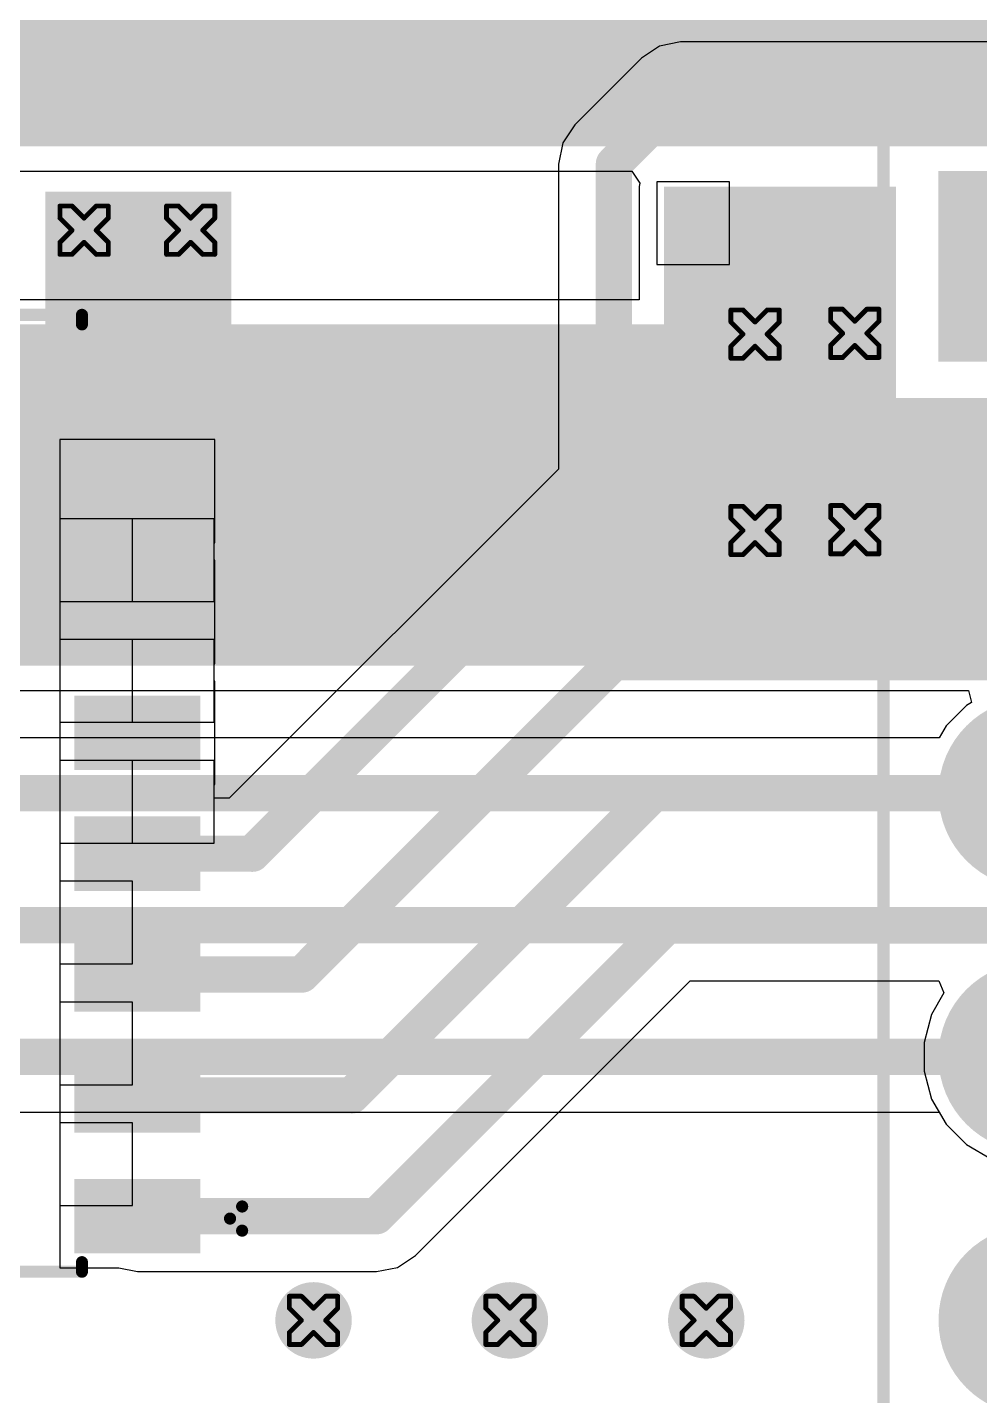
# Model space of a CAD drawing. Header units: inches. Extents: x -14 to 338, y 0 to 125.
# Drawn here: x 139.77 to 149.78, y 17.03 to 31.41 of the extents above; entities that cross this region are included whole.
import ezdxf

# ---------------------------------------------------------------- set-up
doc = ezdxf.new("R2010")
doc.units = ezdxf.units.IN
for name, color, linetype in [('Bottom Layer', 5, 'Continuous'), ('Bottom Solder', 6, 'Continuous'), ('Drill Drawing', 1, 'Continuous'), ('Multi-Layer', 9, 'Continuous'), ('Top Layer', 1, 'Continuous'), ('Top Overlay', 2, 'Continuous'), ('Top Paste', 8, 'Continuous'), ('Top Solder', 216, 'Continuous'), ('Via Holes', 16, 'Continuous')]:
    doc.layers.add(name, color=color, linetype=linetype)

# ---------------------------------------------------------------- blocks, each defined once
blk = doc.blocks.new('16_SOIC__0_154___3_90___W______4')
at = {"layer": 'Top Layer'}
for points in [[(-3.2, 4.735), (-2.08, 4.735), (-2.08, 4.155), (-3.2, 4.155)], [(2.08, 4.735), (3.2, 4.735), (3.2, 4.155), (2.08, 4.155)], [(-3.2, 3.465), (-2.08, 3.465), (-2.08, 2.885), (-3.2, 2.885)], [(2.08, 3.465), (3.2, 3.465), (3.2, 2.885), (2.08, 2.885)], [(-3.2, 2.195), (-2.08, 2.195), (-2.08, 1.615), (-3.2, 1.615)], [(2.08, 2.195), (3.2, 2.195), (3.2, 1.615), (2.08, 1.615)], [(-3.2, 0.925), (-2.08, 0.925), (-2.08, 0.345), (-3.2, 0.345)], [(2.08, 0.925), (3.2, 0.925), (3.2, 0.345), (2.08, 0.345)], [(-3.2, -0.345), (-2.08, -0.345), (-2.08, -0.925), (-3.2, -0.925)], [(2.08, -0.345), (3.2, -0.345), (3.2, -0.925), (2.08, -0.925)], [(-3.2, -1.615), (-2.08, -1.615), (-2.08, -2.195), (-3.2, -2.195)], [(2.08, -1.615), (3.2, -1.615), (3.2, -2.195), (2.08, -2.195)], [(-3.2, -2.885), (-2.08, -2.885), (-2.08, -3.465), (-3.2, -3.465)], [(2.08, -2.885), (3.2, -2.885), (3.2, -3.465), (2.08, -3.465)], [(-3.2, -4.155), (-2.08, -4.155), (-2.08, -4.735), (-3.2, -4.735)], [(2.08, -4.155), (3.2, -4.155), (3.2, -4.735), (2.08, -4.735)]]:
    blk.add_hatch(color=1, dxfattribs=at).paths.add_polyline_path(points)
at = {"layer": 'Top Paste'}
for points in [[(-3.2, 4.735), (-2.08, 4.735), (-2.08, 4.155), (-3.2, 4.155)], [(2.08, 4.735), (3.2, 4.735), (3.2, 4.155), (2.08, 4.155)], [(-3.2, 3.465), (-2.08, 3.465), (-2.08, 2.885), (-3.2, 2.885)], [(2.08, 3.465), (3.2, 3.465), (3.2, 2.885), (2.08, 2.885)], [(-3.2, 2.195), (-2.08, 2.195), (-2.08, 1.615), (-3.2, 1.615)], [(2.08, 2.195), (3.2, 2.195), (3.2, 1.615), (2.08, 1.615)], [(-3.2, 0.925), (-2.08, 0.925), (-2.08, 0.345), (-3.2, 0.345)], [(2.08, 0.925), (3.2, 0.925), (3.2, 0.345), (2.08, 0.345)], [(-3.2, -0.345), (-2.08, -0.345), (-2.08, -0.925), (-3.2, -0.925)], [(2.08, -0.345), (3.2, -0.345), (3.2, -0.925), (2.08, -0.925)], [(-3.2, -1.615), (-2.08, -1.615), (-2.08, -2.195), (-3.2, -2.195)], [(2.08, -1.615), (3.2, -1.615), (3.2, -2.195), (2.08, -2.195)], [(-3.2, -2.885), (-2.08, -2.885), (-2.08, -3.465), (-3.2, -3.465)], [(2.08, -2.885), (3.2, -2.885), (3.2, -3.465), (2.08, -3.465)], [(-3.2, -4.155), (-2.08, -4.155), (-2.08, -4.735), (-3.2, -4.735)], [(2.08, -4.155), (3.2, -4.155), (3.2, -4.735), (2.08, -4.735)]]:
    blk.add_hatch(color=8, dxfattribs=at).paths.add_polyline_path(points)
at = {"layer": 'Top Solder'}
for points in [[(-3.302, 4.837), (-1.978, 4.837), (-1.978, 4.053), (-3.302, 4.053)], [(1.978, 4.837), (3.302, 4.837), (3.302, 4.053), (1.978, 4.053)], [(-3.302, 3.567), (-1.978, 3.567), (-1.978, 2.783), (-3.302, 2.783)], [(1.978, 3.567), (3.302, 3.567), (3.302, 2.783), (1.978, 2.783)], [(-3.302, 2.297), (-1.978, 2.297), (-1.978, 1.513), (-3.302, 1.513)], [(1.978, 2.297), (3.302, 2.297), (3.302, 1.513), (1.978, 1.513)], [(-3.302, 1.027), (-1.978, 1.027), (-1.978, 0.243), (-3.302, 0.243)], [(1.978, 1.027), (3.302, 1.027), (3.302, 0.243), (1.978, 0.243)], [(-3.302, -0.243), (-1.978, -0.243), (-1.978, -1.027), (-3.302, -1.027)], [(1.978, -0.243), (3.302, -0.243), (3.302, -1.027), (1.978, -1.027)], [(-3.302, -1.513), (-1.978, -1.513), (-1.978, -2.297), (-3.302, -2.297)], [(1.978, -1.513), (3.302, -1.513), (3.302, -2.297), (1.978, -2.297)], [(-3.302, -2.783), (-1.978, -2.783), (-1.978, -3.567), (-3.302, -3.567)], [(1.978, -2.783), (3.302, -2.783), (3.302, -3.567), (1.978, -3.567)], [(-3.302, -4.053), (-1.978, -4.053), (-1.978, -4.837), (-3.302, -4.837)], [(1.978, -4.053), (3.302, -4.053), (3.302, -4.837), (1.978, -4.837)]]:
    blk.add_hatch(color=216, dxfattribs=at).paths.add_polyline_path(points)
at = {"layer": 'Top Overlay', "const_width": 0.127}
for points in [[(2.042, 5.029), (-2.057, 5.029)], [(-2.057, 5.029), (-2.057, 4.928)], [(2.057, 5.029), (2.057, 4.928)], [(-3.614, 4.47), (-3.741, 4.597)], [(-3.741, 4.597), (-3.741, 4.343)], [(-3.614, 4.47), (-3.741, 4.343)], [(-2.057, -4.928), (-2.057, -5.029)], [(2.057, -4.928), (2.057, -5.029)], [(2.042, -5.029), (-2.057, -5.029)]]:
    blk.add_lwpolyline(points, dxfattribs=at)
at = {"layer": 'Top Overlay', "const_width": 0.0635}
for points in [[(-2.089, 5.029, 1), (-2.026, 5.029, 1)], [(-2.089, 5.029, 1), (-2.026, 5.029, 1)], [(2.01, 5.029, 1), (2.073, 5.029, 1)], [(2.026, 5.029, 1), (2.089, 5.029, 1)], [(-2.089, 4.928, 1), (-2.026, 4.928, 1)], [(2.026, 4.928, 1), (2.089, 4.928, 1)], [(-3.773, 4.597, 1), (-3.709, 4.597, 1)], [(-3.773, 4.597, 1), (-3.709, 4.597, 1)], [(-3.646, 4.47, 1), (-3.582, 4.47, 1)], [(-3.646, 4.47, 1), (-3.582, 4.47, 1)], [(-3.773, 4.343, 1), (-3.709, 4.343, 1)], [(-3.773, 4.343, 1), (-3.709, 4.343, 1)], [(-2.089, -4.928, 1), (-2.026, -4.928, 1)], [(2.026, -4.928, 1), (2.089, -4.928, 1)], [(-2.089, -5.029, 1), (-2.026, -5.029, 1)], [(-2.089, -5.029, 1), (-2.026, -5.029, 1)], [(2.01, -5.029, 1), (2.073, -5.029, 1)], [(2.026, -5.029, 1), (2.089, -5.029, 1)]]:
    blk.add_lwpolyline(points, format="xyb", close=True, dxfattribs=at)
blk = doc.blocks.new('A_DF_09_A_KG_T2S_17')
at = {"layer": 'Bottom Layer'}
h = blk.add_hatch(color=5, dxfattribs=at)
edge = h.paths.add_edge_path()
edge.add_arc((-5.54, 1.42), 0.9, 0, 360)
h = blk.add_hatch(color=5, dxfattribs=at)
edge = h.paths.add_edge_path()
edge.add_arc((-2.77, 1.42), 0.9, 0, 360)
h = blk.add_hatch(color=5, dxfattribs=at)
edge = h.paths.add_edge_path()
edge.add_arc((0, 1.42), 0.9, 0, 360)
h = blk.add_hatch(color=5, dxfattribs=at)
edge = h.paths.add_edge_path()
edge.add_arc((2.77, 1.42), 0.9, 0, 360)
blk.add_hatch(color=5, dxfattribs=at).paths.add_polyline_path([(4.64, 2.32), (6.44, 2.32), (6.44, 0.52), (4.64, 0.52)])
at = {"layer": 'Bottom Solder'}
h = blk.add_hatch(color=6, dxfattribs=at)
edge = h.paths.add_edge_path()
edge.add_arc((-5.54, 1.42), 1.002, 0, 360)
h = blk.add_hatch(color=6, dxfattribs=at)
edge = h.paths.add_edge_path()
edge.add_arc((-2.77, 1.42), 1.002, 0, 360)
h = blk.add_hatch(color=6, dxfattribs=at)
edge = h.paths.add_edge_path()
edge.add_arc((0, 1.42), 1.002, 0, 360)
h = blk.add_hatch(color=6, dxfattribs=at)
edge = h.paths.add_edge_path()
edge.add_arc((2.77, 1.42), 1.002, 0, 360)
blk.add_hatch(color=6, dxfattribs=at).paths.add_polyline_path([(4.538, 2.422), (6.542, 2.422), (6.542, 0.418), (4.538, 0.418)])
at = {"layer": 'Multi-Layer'}
h = blk.add_hatch(color=9, dxfattribs=at)
edge = h.paths.add_edge_path()
edge.add_arc((-5.54, 1.42), 0.9, 0, 360)
h = blk.add_hatch(color=9, dxfattribs=at)
edge = h.paths.add_edge_path()
edge.add_arc((-2.77, 1.42), 0.9, 0, 360)
h = blk.add_hatch(color=9, dxfattribs=at)
edge = h.paths.add_edge_path()
edge.add_arc((0, 1.42), 0.9, 0, 360)
h = blk.add_hatch(color=9, dxfattribs=at)
edge = h.paths.add_edge_path()
edge.add_arc((2.77, 1.42), 0.9, 0, 360)
at = {"layer": 'Top Layer'}
h = blk.add_hatch(color=1, dxfattribs=at)
edge = h.paths.add_edge_path()
edge.add_arc((-5.54, 1.42), 0.9, 0, 360)
h = blk.add_hatch(color=1, dxfattribs=at)
edge = h.paths.add_edge_path()
edge.add_arc((-2.77, 1.42), 0.9, 0, 360)
h = blk.add_hatch(color=1, dxfattribs=at)
edge = h.paths.add_edge_path()
edge.add_arc((0, 1.42), 0.9, 0, 360)
h = blk.add_hatch(color=1, dxfattribs=at)
edge = h.paths.add_edge_path()
edge.add_arc((2.77, 1.42), 0.9, 0, 360)
blk.add_hatch(color=1, dxfattribs=at).paths.add_polyline_path([(4.64, 2.32), (6.44, 2.32), (6.44, 0.52), (4.64, 0.52)])
at = {"layer": 'Top Solder'}
h = blk.add_hatch(color=216, dxfattribs=at)
edge = h.paths.add_edge_path()
edge.add_arc((-5.54, 1.42), 1.002, 0, 360)
h = blk.add_hatch(color=216, dxfattribs=at)
edge = h.paths.add_edge_path()
edge.add_arc((-2.77, 1.42), 1.002, 0, 360)
h = blk.add_hatch(color=216, dxfattribs=at)
edge = h.paths.add_edge_path()
edge.add_arc((0, 1.42), 1.002, 0, 360)
h = blk.add_hatch(color=216, dxfattribs=at)
edge = h.paths.add_edge_path()
edge.add_arc((2.77, 1.42), 1.002, 0, 360)
blk.add_hatch(color=216, dxfattribs=at).paths.add_polyline_path([(4.538, 2.422), (6.542, 2.422), (6.542, 0.418), (4.538, 0.418)])
at = {"layer": 'Top Overlay', "const_width": 0.127}
blk.add_lwpolyline([(-15.405, 3), (15.405, 3)], dxfattribs=at)

msp = doc.modelspace()

# ---------------------------------------------------------------- hatches: boundary and pattern name
at = {"layer": 'Bottom Layer'}
for points in [[(105.589, 30.156), (155.281, 30.156), (155.281, 33.169), (105.589, 33.169)], [(146.458, 24.698), (148.896, 24.698), (148.896, 29.733), (146.458, 29.733)], [(110.339, 24.698), (148.896, 24.698), (148.896, 28.285), (110.339, 28.285)], [(146.458, 24.698), (151.246, 24.698), (151.246, 27.512), (146.458, 27.512)]]:
    msp.add_hatch(color=5, dxfattribs=at).paths.add_polyline_path(points)
h = msp.add_hatch(color=5, dxfattribs=at)
edge = h.paths.add_edge_path()
edge.add_arc((140.363, 29.275), 0.3, 0, 360)
h = msp.add_hatch(color=5, dxfattribs=at)
edge = h.paths.add_edge_path()
edge.add_arc((141.483, 29.275), 0.3, 0, 360)
h = msp.add_hatch(color=5, dxfattribs=at)
edge = h.paths.add_edge_path()
edge.add_arc((147.416, 28.183), 0.3, 0, 360)
h = msp.add_hatch(color=5, dxfattribs=at)
edge = h.paths.add_edge_path()
edge.add_arc((148.464, 28.191), 0.3, 0, 360)
h = msp.add_hatch(color=5, dxfattribs=at)
edge = h.paths.add_edge_path()
edge.add_arc((147.416, 26.119), 0.3, 0, 360)
h = msp.add_hatch(color=5, dxfattribs=at)
edge = h.paths.add_edge_path()
edge.add_arc((148.464, 26.127), 0.3, 0, 360)
h = msp.add_hatch(color=5, dxfattribs=at)
edge = h.paths.add_edge_path()
edge.add_arc((142.775, 17.817), 0.3, 0, 360)
h = msp.add_hatch(color=5, dxfattribs=at)
edge = h.paths.add_edge_path()
edge.add_arc((144.839, 17.817), 0.3, 0, 360)
h = msp.add_hatch(color=5, dxfattribs=at)
edge = h.paths.add_edge_path()
edge.add_arc((146.903, 17.817), 0.3, 0, 360)
at = {"layer": 'Bottom Solder'}
h = msp.add_hatch(color=6, dxfattribs=at)
edge = h.paths.add_edge_path()
edge.add_arc((140.363, 29.275), 0.402, 0, 360)
h = msp.add_hatch(color=6, dxfattribs=at)
edge = h.paths.add_edge_path()
edge.add_arc((141.483, 29.275), 0.402, 0, 360)
h = msp.add_hatch(color=6, dxfattribs=at)
edge = h.paths.add_edge_path()
edge.add_arc((147.416, 28.183), 0.402, 0, 360)
h = msp.add_hatch(color=6, dxfattribs=at)
edge = h.paths.add_edge_path()
edge.add_arc((148.464, 28.191), 0.402, 0, 360)
h = msp.add_hatch(color=6, dxfattribs=at)
edge = h.paths.add_edge_path()
edge.add_arc((147.416, 26.119), 0.402, 0, 360)
h = msp.add_hatch(color=6, dxfattribs=at)
edge = h.paths.add_edge_path()
edge.add_arc((148.464, 26.127), 0.402, 0, 360)
h = msp.add_hatch(color=6, dxfattribs=at)
edge = h.paths.add_edge_path()
edge.add_arc((142.775, 17.817), 0.402, 0, 360)
h = msp.add_hatch(color=6, dxfattribs=at)
edge = h.paths.add_edge_path()
edge.add_arc((144.839, 17.817), 0.402, 0, 360)
h = msp.add_hatch(color=6, dxfattribs=at)
edge = h.paths.add_edge_path()
edge.add_arc((146.903, 17.817), 0.402, 0, 360)
at = {"layer": 'Top Layer'}
for points in [[(139.955, 27.512), (141.911, 27.512), (141.911, 29.682), (139.955, 29.682)], [(146.871, 25.276), (148.896, 25.276), (148.896, 28.789), (146.871, 28.789)], [(146.871, 25.276), (151.362, 25.276), (151.362, 27.062), (146.871, 27.062)]]:
    msp.add_hatch(color=1, dxfattribs=at).paths.add_polyline_path(points)
h = msp.add_hatch(color=1, dxfattribs=at)
edge = h.paths.add_edge_path()
edge.add_arc((140.363, 29.275), 0.3, 0, 360)
h = msp.add_hatch(color=1, dxfattribs=at)
edge = h.paths.add_edge_path()
edge.add_arc((141.483, 29.275), 0.3, 0, 360)
h = msp.add_hatch(color=1, dxfattribs=at)
edge = h.paths.add_edge_path()
edge.add_arc((147.416, 28.183), 0.3, 0, 360)
h = msp.add_hatch(color=1, dxfattribs=at)
edge = h.paths.add_edge_path()
edge.add_arc((148.464, 28.191), 0.3, 0, 360)
h = msp.add_hatch(color=1, dxfattribs=at)
edge = h.paths.add_edge_path()
edge.add_arc((147.416, 26.119), 0.3, 0, 360)
h = msp.add_hatch(color=1, dxfattribs=at)
edge = h.paths.add_edge_path()
edge.add_arc((148.464, 26.127), 0.3, 0, 360)
h = msp.add_hatch(color=1, dxfattribs=at)
edge = h.paths.add_edge_path()
edge.add_arc((142.775, 17.817), 0.3, 0, 360)
h = msp.add_hatch(color=1, dxfattribs=at)
edge = h.paths.add_edge_path()
edge.add_arc((144.839, 17.817), 0.3, 0, 360)
h = msp.add_hatch(color=1, dxfattribs=at)
edge = h.paths.add_edge_path()
edge.add_arc((146.903, 17.817), 0.3, 0, 360)
at = {"layer": 'Top Solder'}
h = msp.add_hatch(color=216, dxfattribs=at)
edge = h.paths.add_edge_path()
edge.add_arc((140.363, 29.275), 0.402, 0, 360)
h = msp.add_hatch(color=216, dxfattribs=at)
edge = h.paths.add_edge_path()
edge.add_arc((141.483, 29.275), 0.402, 0, 360)
h = msp.add_hatch(color=216, dxfattribs=at)
edge = h.paths.add_edge_path()
edge.add_arc((147.416, 28.183), 0.402, 0, 360)
h = msp.add_hatch(color=216, dxfattribs=at)
edge = h.paths.add_edge_path()
edge.add_arc((148.464, 28.191), 0.402, 0, 360)
h = msp.add_hatch(color=216, dxfattribs=at)
edge = h.paths.add_edge_path()
edge.add_arc((147.416, 26.119), 0.402, 0, 360)
h = msp.add_hatch(color=216, dxfattribs=at)
edge = h.paths.add_edge_path()
edge.add_arc((148.464, 26.127), 0.402, 0, 360)
h = msp.add_hatch(color=216, dxfattribs=at)
edge = h.paths.add_edge_path()
edge.add_arc((142.775, 17.817), 0.402, 0, 360)
h = msp.add_hatch(color=216, dxfattribs=at)
edge = h.paths.add_edge_path()
edge.add_arc((144.839, 17.817), 0.402, 0, 360)
h = msp.add_hatch(color=216, dxfattribs=at)
edge = h.paths.add_edge_path()
edge.add_arc((146.903, 17.817), 0.402, 0, 360)
at = {"layer": 'Via Holes'}
h = msp.add_hatch(color=7, dxfattribs=at)
edge = h.paths.add_edge_path()
edge.add_arc((140.363, 29.275), 0.15, 0, 360)
h = msp.add_hatch(color=7, dxfattribs=at)
edge = h.paths.add_edge_path()
edge.add_arc((141.483, 29.275), 0.15, 0, 360)
h = msp.add_hatch(color=7, dxfattribs=at)
edge = h.paths.add_edge_path()
edge.add_arc((147.416, 28.183), 0.15, 0, 360)
h = msp.add_hatch(color=7, dxfattribs=at)
edge = h.paths.add_edge_path()
edge.add_arc((148.464, 28.191), 0.15, 0, 360)
h = msp.add_hatch(color=7, dxfattribs=at)
edge = h.paths.add_edge_path()
edge.add_arc((147.416, 26.119), 0.15, 0, 360)
h = msp.add_hatch(color=7, dxfattribs=at)
edge = h.paths.add_edge_path()
edge.add_arc((148.464, 26.127), 0.15, 0, 360)
h = msp.add_hatch(color=7, dxfattribs=at)
edge = h.paths.add_edge_path()
edge.add_arc((142.775, 17.817), 0.15, 0, 360)
h = msp.add_hatch(color=7, dxfattribs=at)
edge = h.paths.add_edge_path()
edge.add_arc((144.839, 17.817), 0.15, 0, 360)
h = msp.add_hatch(color=7, dxfattribs=at)
edge = h.paths.add_edge_path()
edge.add_arc((146.903, 17.817), 0.15, 0, 360)

# ---------------------------------------------------------------- linework, layer by layer
at = {"layer": 'Bottom Layer'}
for p, q in [((136.887, 29.897), (146.121, 29.897)), ((146.121, 29.897), (146.206, 29.77)), ((146.206, 29.77), (146.199, 29.733)), ((146.199, 29.733), (146.199, 28.544)), ((146.199, 28.544), (136.955, 28.544)), ((114.997, 24.439), (149.658, 24.439)), ((149.692, 24.312), (149.638, 24.281)), ((149.658, 24.439), (149.692, 24.312)), ((149.638, 24.281), (149.423, 24.066)), ((149.423, 24.066), (149.35, 23.94)), ((149.35, 23.94), (134.147, 23.94)), ((136.956, 20.005), (149.35, 20.005)), ((149.35, 20.005), (149.423, 19.879)), ((149.423, 19.879), (149.638, 19.664)), ((149.638, 19.664), (149.901, 19.512))]:
    msp.add_line(p, q, dxfattribs=at)
at = {"layer": 'Bottom Layer', "const_width": 0.381}
for points in [[(134.147, 23.357), (150.346, 23.357)], [(135.39, 21.972), (153.186, 21.972)], [(136.715, 20.587), (150.346, 20.587)]]:
    msp.add_lwpolyline(points, dxfattribs=at)
at = {"layer": 'Drill Drawing', "const_width": 0.0508}
for points in [[(140.109, 29.402), (140.109, 29.529)], [(140.109, 29.529), (140.236, 29.529)], [(140.236, 29.529), (140.363, 29.402)], [(140.363, 29.402), (140.49, 29.529)], [(140.49, 29.529), (140.617, 29.529)], [(140.617, 29.402), (140.617, 29.529)], [(141.229, 29.402), (141.229, 29.529)], [(141.229, 29.529), (141.356, 29.529)], [(141.356, 29.529), (141.483, 29.402)], [(141.483, 29.402), (141.61, 29.529)], [(141.61, 29.529), (141.737, 29.529)], [(141.737, 29.402), (141.737, 29.529)], [(140.109, 29.402), (140.236, 29.275)], [(140.49, 29.275), (140.617, 29.402)], [(141.229, 29.402), (141.356, 29.275)], [(141.61, 29.275), (141.737, 29.402)], [(140.109, 29.148), (140.236, 29.275)], [(140.49, 29.275), (140.617, 29.148)], [(141.229, 29.148), (141.356, 29.275)], [(141.61, 29.275), (141.737, 29.148)], [(140.109, 29.021), (140.109, 29.148)], [(140.236, 29.021), (140.363, 29.148)], [(140.363, 29.148), (140.49, 29.021)], [(140.617, 29.021), (140.617, 29.148)], [(141.229, 29.021), (141.229, 29.148)], [(141.356, 29.021), (141.483, 29.148)], [(141.483, 29.148), (141.61, 29.021)], [(141.737, 29.021), (141.737, 29.148)], [(140.109, 29.021), (140.236, 29.021)], [(140.49, 29.021), (140.617, 29.021)], [(141.229, 29.021), (141.356, 29.021)], [(141.61, 29.021), (141.737, 29.021)], [(147.162, 28.31), (147.162, 28.437)], [(147.162, 28.437), (147.289, 28.437)], [(147.162, 28.31), (147.289, 28.183)], [(147.289, 28.437), (147.416, 28.31)], [(147.416, 28.31), (147.543, 28.437)], [(147.543, 28.437), (147.67, 28.437)], [(147.543, 28.183), (147.67, 28.31)], [(147.67, 28.31), (147.67, 28.437)], [(148.21, 28.318), (148.21, 28.445)], [(148.21, 28.445), (148.337, 28.445)], [(148.21, 28.318), (148.337, 28.191)], [(148.337, 28.445), (148.464, 28.318)], [(148.464, 28.318), (148.591, 28.445)], [(148.591, 28.445), (148.718, 28.445)], [(148.591, 28.191), (148.718, 28.318)], [(148.718, 28.318), (148.718, 28.445)], [(147.162, 28.056), (147.289, 28.183)], [(147.543, 28.183), (147.67, 28.056)], [(148.21, 28.064), (148.337, 28.191)], [(148.591, 28.191), (148.718, 28.064)], [(147.162, 27.929), (147.162, 28.056)], [(147.289, 27.929), (147.416, 28.056)], [(147.416, 28.056), (147.543, 27.929)], [(147.67, 27.929), (147.67, 28.056)], [(148.21, 27.937), (148.21, 28.064)], [(148.337, 27.937), (148.464, 28.064)], [(148.464, 28.064), (148.591, 27.937)], [(148.718, 27.937), (148.718, 28.064)], [(147.162, 27.929), (147.289, 27.929)], [(147.543, 27.929), (147.67, 27.929)], [(148.21, 27.937), (148.337, 27.937)], [(148.591, 27.937), (148.718, 27.937)], [(147.162, 26.246), (147.162, 26.373)], [(147.162, 26.373), (147.289, 26.373)], [(147.289, 26.373), (147.416, 26.246)], [(147.416, 26.246), (147.543, 26.373)], [(147.543, 26.373), (147.67, 26.373)], [(147.67, 26.246), (147.67, 26.373)], [(148.21, 26.254), (148.21, 26.381)], [(148.21, 26.381), (148.337, 26.381)], [(148.337, 26.381), (148.464, 26.254)], [(148.464, 26.254), (148.591, 26.381)], [(148.591, 26.381), (148.718, 26.381)], [(148.718, 26.254), (148.718, 26.381)], [(147.162, 26.246), (147.289, 26.119)], [(147.543, 26.119), (147.67, 26.246)], [(148.21, 26.254), (148.337, 26.127)], [(148.591, 26.127), (148.718, 26.254)], [(147.162, 25.992), (147.289, 26.119)], [(147.543, 26.119), (147.67, 25.992)], [(148.21, 26), (148.337, 26.127)], [(148.591, 26.127), (148.718, 26)], [(147.162, 25.865), (147.162, 25.992)], [(147.162, 25.865), (147.289, 25.865)], [(147.289, 25.865), (147.416, 25.992)], [(147.416, 25.992), (147.543, 25.865)], [(147.543, 25.865), (147.67, 25.865)], [(147.67, 25.865), (147.67, 25.992)], [(148.21, 25.873), (148.21, 26)], [(148.21, 25.873), (148.337, 25.873)], [(148.337, 25.873), (148.464, 26)], [(148.464, 26), (148.591, 25.873)], [(148.591, 25.873), (148.718, 25.873)], [(148.718, 25.873), (148.718, 26)], [(142.521, 17.944), (142.521, 18.071)], [(142.521, 18.071), (142.648, 18.071)], [(142.648, 18.071), (142.775, 17.944)], [(142.775, 17.944), (142.902, 18.071)], [(142.902, 18.071), (143.029, 18.071)], [(143.029, 17.944), (143.029, 18.071)], [(144.585, 17.944), (144.585, 18.071)], [(144.585, 18.071), (144.712, 18.071)], [(144.712, 18.071), (144.839, 17.944)], [(144.839, 17.944), (144.966, 18.071)], [(144.966, 18.071), (145.093, 18.071)], [(145.093, 17.944), (145.093, 18.071)], [(146.649, 17.944), (146.649, 18.071)], [(146.649, 18.071), (146.776, 18.071)], [(146.776, 18.071), (146.903, 17.944)], [(146.903, 17.944), (147.03, 18.071)], [(147.03, 18.071), (147.157, 18.071)], [(147.157, 17.944), (147.157, 18.071)], [(142.521, 17.944), (142.648, 17.817)], [(142.521, 17.69), (142.648, 17.817)], [(142.902, 17.817), (143.029, 17.944)], [(142.902, 17.817), (143.029, 17.69)], [(144.585, 17.944), (144.712, 17.817)], [(144.585, 17.69), (144.712, 17.817)], [(144.966, 17.817), (145.093, 17.944)], [(144.966, 17.817), (145.093, 17.69)], [(146.649, 17.944), (146.776, 17.817)], [(146.649, 17.69), (146.776, 17.817)], [(147.03, 17.817), (147.157, 17.944)], [(147.03, 17.817), (147.157, 17.69)], [(142.521, 17.563), (142.521, 17.69)], [(142.648, 17.563), (142.775, 17.69)], [(142.775, 17.69), (142.902, 17.563)], [(143.029, 17.563), (143.029, 17.69)], [(144.585, 17.563), (144.585, 17.69)], [(144.712, 17.563), (144.839, 17.69)], [(144.839, 17.69), (144.966, 17.563)], [(145.093, 17.563), (145.093, 17.69)], [(146.649, 17.563), (146.649, 17.69)], [(146.776, 17.563), (146.903, 17.69)], [(146.903, 17.69), (147.03, 17.563)], [(147.157, 17.563), (147.157, 17.69)], [(142.521, 17.563), (142.648, 17.563)], [(142.902, 17.563), (143.029, 17.563)], [(144.585, 17.563), (144.712, 17.563)], [(144.966, 17.563), (145.093, 17.563)], [(146.649, 17.563), (146.776, 17.563)], [(147.03, 17.563), (147.157, 17.563)]]:
    msp.add_lwpolyline(points, dxfattribs=at)
at = {"layer": 'Drill Drawing', "const_width": 0.0254}
for points in [[(140.096, 29.529, 1), (140.122, 29.529, 1)], [(140.096, 29.529, 1), (140.122, 29.529, 1)], [(140.223, 29.529, 1), (140.249, 29.529, 1)], [(140.223, 29.529, 1), (140.249, 29.529, 1)], [(140.477, 29.529, 1), (140.503, 29.529, 1)], [(140.477, 29.529, 1), (140.503, 29.529, 1)], [(140.604, 29.529, 1), (140.63, 29.529, 1)], [(140.604, 29.529, 1), (140.63, 29.529, 1)], [(141.216, 29.529, 1), (141.242, 29.529, 1)], [(141.216, 29.529, 1), (141.242, 29.529, 1)], [(141.343, 29.529, 1), (141.369, 29.529, 1)], [(141.343, 29.529, 1), (141.369, 29.529, 1)], [(141.597, 29.529, 1), (141.623, 29.529, 1)], [(141.597, 29.529, 1), (141.623, 29.529, 1)], [(141.724, 29.529, 1), (141.75, 29.529, 1)], [(141.724, 29.529, 1), (141.75, 29.529, 1)], [(140.096, 29.402, 1), (140.122, 29.402, 1)], [(140.096, 29.402, 1), (140.122, 29.402, 1)], [(140.35, 29.402, 1), (140.376, 29.402, 1)], [(140.35, 29.402, 1), (140.376, 29.402, 1)], [(140.604, 29.402, 1), (140.63, 29.402, 1)], [(140.604, 29.402, 1), (140.63, 29.402, 1)], [(141.216, 29.402, 1), (141.242, 29.402, 1)], [(141.216, 29.402, 1), (141.242, 29.402, 1)], [(141.47, 29.402, 1), (141.496, 29.402, 1)], [(141.47, 29.402, 1), (141.496, 29.402, 1)], [(141.724, 29.402, 1), (141.75, 29.402, 1)], [(141.724, 29.402, 1), (141.75, 29.402, 1)], [(140.223, 29.275, 1), (140.249, 29.275, 1)], [(140.223, 29.275, 1), (140.249, 29.275, 1)], [(140.477, 29.275, 1), (140.503, 29.275, 1)], [(140.477, 29.275, 1), (140.503, 29.275, 1)], [(141.343, 29.275, 1), (141.369, 29.275, 1)], [(141.343, 29.275, 1), (141.369, 29.275, 1)], [(141.597, 29.275, 1), (141.623, 29.275, 1)], [(141.597, 29.275, 1), (141.623, 29.275, 1)], [(140.096, 29.148, 1), (140.122, 29.148, 1)], [(140.096, 29.148, 1), (140.122, 29.148, 1)], [(140.35, 29.148, 1), (140.376, 29.148, 1)], [(140.35, 29.148, 1), (140.376, 29.148, 1)], [(140.604, 29.148, 1), (140.63, 29.148, 1)], [(140.604, 29.148, 1), (140.63, 29.148, 1)], [(141.216, 29.148, 1), (141.242, 29.148, 1)], [(141.216, 29.148, 1), (141.242, 29.148, 1)], [(141.47, 29.148, 1), (141.496, 29.148, 1)], [(141.47, 29.148, 1), (141.496, 29.148, 1)], [(141.724, 29.148, 1), (141.75, 29.148, 1)], [(141.724, 29.148, 1), (141.75, 29.148, 1)], [(140.096, 29.021, 1), (140.122, 29.021, 1)], [(140.096, 29.021, 1), (140.122, 29.021, 1)], [(140.223, 29.021, 1), (140.249, 29.021, 1)], [(140.223, 29.021, 1), (140.249, 29.021, 1)], [(140.477, 29.021, 1), (140.503, 29.021, 1)], [(140.477, 29.021, 1), (140.503, 29.021, 1)], [(140.604, 29.021, 1), (140.63, 29.021, 1)], [(140.604, 29.021, 1), (140.63, 29.021, 1)], [(141.216, 29.021, 1), (141.242, 29.021, 1)], [(141.216, 29.021, 1), (141.242, 29.021, 1)], [(141.343, 29.021, 1), (141.369, 29.021, 1)], [(141.343, 29.021, 1), (141.369, 29.021, 1)], [(141.597, 29.021, 1), (141.623, 29.021, 1)], [(141.597, 29.021, 1), (141.623, 29.021, 1)], [(141.724, 29.021, 1), (141.75, 29.021, 1)], [(141.724, 29.021, 1), (141.75, 29.021, 1)], [(147.149, 28.437, 1), (147.175, 28.437, 1)], [(147.149, 28.437, 1), (147.175, 28.437, 1)], [(147.149, 28.31, 1), (147.175, 28.31, 1)], [(147.149, 28.31, 1), (147.175, 28.31, 1)], [(147.276, 28.437, 1), (147.302, 28.437, 1)], [(147.276, 28.437, 1), (147.302, 28.437, 1)], [(147.403, 28.31, 1), (147.429, 28.31, 1)], [(147.403, 28.31, 1), (147.429, 28.31, 1)], [(147.53, 28.437, 1), (147.556, 28.437, 1)], [(147.53, 28.437, 1), (147.556, 28.437, 1)], [(147.657, 28.437, 1), (147.683, 28.437, 1)], [(147.657, 28.437, 1), (147.683, 28.437, 1)], [(147.657, 28.31, 1), (147.683, 28.31, 1)], [(147.657, 28.31, 1), (147.683, 28.31, 1)], [(148.197, 28.445, 1), (148.223, 28.445, 1)], [(148.197, 28.445, 1), (148.223, 28.445, 1)], [(148.197, 28.318, 1), (148.223, 28.318, 1)], [(148.197, 28.318, 1), (148.223, 28.318, 1)], [(148.324, 28.445, 1), (148.35, 28.445, 1)], [(148.324, 28.445, 1), (148.35, 28.445, 1)], [(148.451, 28.318, 1), (148.477, 28.318, 1)], [(148.451, 28.318, 1), (148.477, 28.318, 1)], [(148.578, 28.445, 1), (148.604, 28.445, 1)], [(148.578, 28.445, 1), (148.604, 28.445, 1)], [(148.705, 28.445, 1), (148.731, 28.445, 1)], [(148.705, 28.445, 1), (148.731, 28.445, 1)], [(148.705, 28.318, 1), (148.731, 28.318, 1)], [(148.705, 28.318, 1), (148.731, 28.318, 1)], [(147.276, 28.183, 1), (147.302, 28.183, 1)], [(147.276, 28.183, 1), (147.302, 28.183, 1)], [(147.53, 28.183, 1), (147.556, 28.183, 1)], [(147.53, 28.183, 1), (147.556, 28.183, 1)], [(148.324, 28.191, 1), (148.35, 28.191, 1)], [(148.324, 28.191, 1), (148.35, 28.191, 1)], [(148.578, 28.191, 1), (148.604, 28.191, 1)], [(148.578, 28.191, 1), (148.604, 28.191, 1)], [(147.149, 28.056, 1), (147.175, 28.056, 1)], [(147.149, 28.056, 1), (147.175, 28.056, 1)], [(147.403, 28.056, 1), (147.429, 28.056, 1)], [(147.403, 28.056, 1), (147.429, 28.056, 1)], [(147.657, 28.056, 1), (147.683, 28.056, 1)], [(147.657, 28.056, 1), (147.683, 28.056, 1)], [(148.197, 28.064, 1), (148.223, 28.064, 1)], [(148.197, 28.064, 1), (148.223, 28.064, 1)], [(148.451, 28.064, 1), (148.477, 28.064, 1)], [(148.451, 28.064, 1), (148.477, 28.064, 1)], [(148.705, 28.064, 1), (148.731, 28.064, 1)], [(148.705, 28.064, 1), (148.731, 28.064, 1)], [(147.149, 27.929, 1), (147.175, 27.929, 1)], [(147.149, 27.929, 1), (147.175, 27.929, 1)], [(147.276, 27.929, 1), (147.302, 27.929, 1)], [(147.276, 27.929, 1), (147.302, 27.929, 1)], [(147.53, 27.929, 1), (147.556, 27.929, 1)], [(147.53, 27.929, 1), (147.556, 27.929, 1)], [(147.657, 27.929, 1), (147.683, 27.929, 1)], [(147.657, 27.929, 1), (147.683, 27.929, 1)], [(148.197, 27.937, 1), (148.223, 27.937, 1)], [(148.197, 27.937, 1), (148.223, 27.937, 1)], [(148.324, 27.937, 1), (148.35, 27.937, 1)], [(148.324, 27.937, 1), (148.35, 27.937, 1)], [(148.578, 27.937, 1), (148.604, 27.937, 1)], [(148.578, 27.937, 1), (148.604, 27.937, 1)], [(148.705, 27.937, 1), (148.731, 27.937, 1)], [(148.705, 27.937, 1), (148.731, 27.937, 1)], [(147.149, 26.373, 1), (147.175, 26.373, 1)], [(147.149, 26.373, 1), (147.175, 26.373, 1)], [(147.276, 26.373, 1), (147.302, 26.373, 1)], [(147.276, 26.373, 1), (147.302, 26.373, 1)], [(147.53, 26.373, 1), (147.556, 26.373, 1)], [(147.53, 26.373, 1), (147.556, 26.373, 1)], [(147.657, 26.373, 1), (147.683, 26.373, 1)], [(147.657, 26.373, 1), (147.683, 26.373, 1)], [(148.197, 26.381, 1), (148.223, 26.381, 1)], [(148.197, 26.381, 1), (148.223, 26.381, 1)], [(148.324, 26.381, 1), (148.35, 26.381, 1)], [(148.324, 26.381, 1), (148.35, 26.381, 1)], [(148.578, 26.381, 1), (148.604, 26.381, 1)], [(148.578, 26.381, 1), (148.604, 26.381, 1)], [(148.705, 26.381, 1), (148.731, 26.381, 1)], [(148.705, 26.381, 1), (148.731, 26.381, 1)], [(147.149, 26.246, 1), (147.175, 26.246, 1)], [(147.149, 26.246, 1), (147.175, 26.246, 1)], [(147.403, 26.246, 1), (147.429, 26.246, 1)], [(147.403, 26.246, 1), (147.429, 26.246, 1)], [(147.657, 26.246, 1), (147.683, 26.246, 1)], [(147.657, 26.246, 1), (147.683, 26.246, 1)], [(148.197, 26.254, 1), (148.223, 26.254, 1)], [(148.197, 26.254, 1), (148.223, 26.254, 1)], [(148.451, 26.254, 1), (148.477, 26.254, 1)], [(148.451, 26.254, 1), (148.477, 26.254, 1)], [(148.705, 26.254, 1), (148.731, 26.254, 1)], [(148.705, 26.254, 1), (148.731, 26.254, 1)], [(147.276, 26.119, 1), (147.302, 26.119, 1)], [(147.276, 26.119, 1), (147.302, 26.119, 1)], [(147.53, 26.119, 1), (147.556, 26.119, 1)], [(147.53, 26.119, 1), (147.556, 26.119, 1)], [(148.324, 26.127, 1), (148.35, 26.127, 1)], [(148.324, 26.127, 1), (148.35, 26.127, 1)], [(148.578, 26.127, 1), (148.604, 26.127, 1)], [(148.578, 26.127, 1), (148.604, 26.127, 1)], [(147.149, 25.992, 1), (147.175, 25.992, 1)], [(147.149, 25.992, 1), (147.175, 25.992, 1)], [(147.149, 25.865, 1), (147.175, 25.865, 1)], [(147.149, 25.865, 1), (147.175, 25.865, 1)], [(147.276, 25.865, 1), (147.302, 25.865, 1)], [(147.276, 25.865, 1), (147.302, 25.865, 1)], [(147.403, 25.992, 1), (147.429, 25.992, 1)], [(147.403, 25.992, 1), (147.429, 25.992, 1)], [(147.53, 25.865, 1), (147.556, 25.865, 1)], [(147.53, 25.865, 1), (147.556, 25.865, 1)], [(147.657, 25.992, 1), (147.683, 25.992, 1)], [(147.657, 25.992, 1), (147.683, 25.992, 1)], [(147.657, 25.865, 1), (147.683, 25.865, 1)], [(147.657, 25.865, 1), (147.683, 25.865, 1)], [(148.197, 26, 1), (148.223, 26, 1)], [(148.197, 26, 1), (148.223, 26, 1)], [(148.197, 25.873, 1), (148.223, 25.873, 1)], [(148.197, 25.873, 1), (148.223, 25.873, 1)], [(148.324, 25.873, 1), (148.35, 25.873, 1)], [(148.324, 25.873, 1), (148.35, 25.873, 1)], [(148.451, 26, 1), (148.477, 26, 1)], [(148.451, 26, 1), (148.477, 26, 1)], [(148.578, 25.873, 1), (148.604, 25.873, 1)], [(148.578, 25.873, 1), (148.604, 25.873, 1)], [(148.705, 26, 1), (148.731, 26, 1)], [(148.705, 26, 1), (148.731, 26, 1)], [(148.705, 25.873, 1), (148.731, 25.873, 1)], [(148.705, 25.873, 1), (148.731, 25.873, 1)], [(142.508, 18.071, 1), (142.533, 18.071, 1)], [(142.508, 18.071, 1), (142.533, 18.071, 1)], [(142.635, 18.071, 1), (142.66, 18.071, 1)], [(142.635, 18.071, 1), (142.66, 18.071, 1)], [(142.889, 18.071, 1), (142.914, 18.071, 1)], [(142.889, 18.071, 1), (142.914, 18.071, 1)], [(143.016, 18.071, 1), (143.041, 18.071, 1)], [(143.016, 18.071, 1), (143.041, 18.071, 1)], [(144.572, 18.071, 1), (144.597, 18.071, 1)], [(144.572, 18.071, 1), (144.597, 18.071, 1)], [(144.699, 18.071, 1), (144.724, 18.071, 1)], [(144.699, 18.071, 1), (144.724, 18.071, 1)], [(144.953, 18.071, 1), (144.978, 18.071, 1)], [(144.953, 18.071, 1), (144.978, 18.071, 1)], [(145.08, 18.071, 1), (145.105, 18.071, 1)], [(145.08, 18.071, 1), (145.105, 18.071, 1)], [(146.636, 18.071, 1), (146.661, 18.071, 1)], [(146.636, 18.071, 1), (146.661, 18.071, 1)], [(146.763, 18.071, 1), (146.788, 18.071, 1)], [(146.763, 18.071, 1), (146.788, 18.071, 1)], [(147.017, 18.071, 1), (147.042, 18.071, 1)], [(147.017, 18.071, 1), (147.042, 18.071, 1)], [(147.144, 18.071, 1), (147.169, 18.071, 1)], [(147.144, 18.071, 1), (147.169, 18.071, 1)], [(142.508, 17.944, 1), (142.533, 17.944, 1)], [(142.508, 17.944, 1), (142.533, 17.944, 1)], [(142.635, 17.817, 1), (142.66, 17.817, 1)], [(142.635, 17.817, 1), (142.66, 17.817, 1)], [(142.762, 17.944, 1), (142.787, 17.944, 1)], [(142.762, 17.944, 1), (142.787, 17.944, 1)], [(142.889, 17.817, 1), (142.914, 17.817, 1)], [(142.889, 17.817, 1), (142.914, 17.817, 1)], [(143.016, 17.944, 1), (143.041, 17.944, 1)], [(143.016, 17.944, 1), (143.041, 17.944, 1)], [(144.572, 17.944, 1), (144.597, 17.944, 1)], [(144.572, 17.944, 1), (144.597, 17.944, 1)], [(144.699, 17.817, 1), (144.724, 17.817, 1)], [(144.699, 17.817, 1), (144.724, 17.817, 1)], [(144.826, 17.944, 1), (144.851, 17.944, 1)], [(144.826, 17.944, 1), (144.851, 17.944, 1)], [(144.953, 17.817, 1), (144.978, 17.817, 1)], [(144.953, 17.817, 1), (144.978, 17.817, 1)], [(145.08, 17.944, 1), (145.105, 17.944, 1)], [(145.08, 17.944, 1), (145.105, 17.944, 1)], [(146.636, 17.944, 1), (146.661, 17.944, 1)], [(146.636, 17.944, 1), (146.661, 17.944, 1)], [(146.763, 17.817, 1), (146.788, 17.817, 1)], [(146.763, 17.817, 1), (146.788, 17.817, 1)], [(146.89, 17.944, 1), (146.915, 17.944, 1)], [(146.89, 17.944, 1), (146.915, 17.944, 1)], [(147.017, 17.817, 1), (147.042, 17.817, 1)], [(147.017, 17.817, 1), (147.042, 17.817, 1)], [(147.144, 17.944, 1), (147.169, 17.944, 1)], [(147.144, 17.944, 1), (147.169, 17.944, 1)], [(142.508, 17.69, 1), (142.533, 17.69, 1)], [(142.508, 17.69, 1), (142.533, 17.69, 1)], [(142.762, 17.69, 1), (142.787, 17.69, 1)], [(142.762, 17.69, 1), (142.787, 17.69, 1)], [(143.016, 17.69, 1), (143.041, 17.69, 1)], [(143.016, 17.69, 1), (143.041, 17.69, 1)], [(144.572, 17.69, 1), (144.597, 17.69, 1)], [(144.572, 17.69, 1), (144.597, 17.69, 1)], [(144.826, 17.69, 1), (144.851, 17.69, 1)], [(144.826, 17.69, 1), (144.851, 17.69, 1)], [(145.08, 17.69, 1), (145.105, 17.69, 1)], [(145.08, 17.69, 1), (145.105, 17.69, 1)], [(146.636, 17.69, 1), (146.661, 17.69, 1)], [(146.636, 17.69, 1), (146.661, 17.69, 1)], [(146.89, 17.69, 1), (146.915, 17.69, 1)], [(146.89, 17.69, 1), (146.915, 17.69, 1)], [(147.144, 17.69, 1), (147.169, 17.69, 1)], [(147.144, 17.69, 1), (147.169, 17.69, 1)], [(142.508, 17.563, 1), (142.533, 17.563, 1)], [(142.508, 17.563, 1), (142.533, 17.563, 1)], [(142.635, 17.563, 1), (142.66, 17.563, 1)], [(142.635, 17.563, 1), (142.66, 17.563, 1)], [(142.889, 17.563, 1), (142.914, 17.563, 1)], [(142.889, 17.563, 1), (142.914, 17.563, 1)], [(143.016, 17.563, 1), (143.041, 17.563, 1)], [(143.016, 17.563, 1), (143.041, 17.563, 1)], [(144.572, 17.563, 1), (144.597, 17.563, 1)], [(144.572, 17.563, 1), (144.597, 17.563, 1)], [(144.699, 17.563, 1), (144.724, 17.563, 1)], [(144.699, 17.563, 1), (144.724, 17.563, 1)], [(144.953, 17.563, 1), (144.978, 17.563, 1)], [(144.953, 17.563, 1), (144.978, 17.563, 1)], [(145.08, 17.563, 1), (145.105, 17.563, 1)], [(145.08, 17.563, 1), (145.105, 17.563, 1)], [(146.636, 17.563, 1), (146.661, 17.563, 1)], [(146.636, 17.563, 1), (146.661, 17.563, 1)], [(146.763, 17.563, 1), (146.788, 17.563, 1)], [(146.763, 17.563, 1), (146.788, 17.563, 1)], [(147.017, 17.563, 1), (147.042, 17.563, 1)], [(147.017, 17.563, 1), (147.042, 17.563, 1)], [(147.144, 17.563, 1), (147.169, 17.563, 1)], [(147.144, 17.563, 1), (147.169, 17.563, 1)]]:
    msp.add_lwpolyline(points, format="xyb", close=True, dxfattribs=at)
at = {"layer": 'Top Layer'}
for p, q in [((146.41, 31.211), (146.221, 31.084)), ((146.633, 31.255), (146.41, 31.211)), ((155.226, 31.255), (146.633, 31.255)), ((146.221, 31.084), (145.52, 30.383)), ((145.52, 30.383), (145.394, 30.194)), ((145.394, 30.194), (145.349, 29.971)), ((145.349, 29.971), (145.349, 26.765)), ((147.147, 29.784), (146.385, 29.784)), ((146.385, 29.784), (146.385, 28.915)), ((147.147, 28.915), (147.147, 29.784)), ((146.385, 28.915), (147.147, 28.915)), ((141.737, 27.076), (140.109, 27.076)), ((140.109, 27.076), (140.109, 25.988)), ((141.737, 25.988), (141.737, 27.076)), ((145.349, 26.765), (141.889, 23.305)), ((141.73, 26.242), (140.109, 26.242)), ((140.109, 26.242), (140.109, 25.374)), ((140.871, 26.242), (140.109, 26.242)), ((140.109, 26.242), (140.109, 25.374)), ((140.871, 25.374), (140.871, 26.242)), ((141.73, 25.374), (141.73, 26.242)), ((140.109, 25.988), (140.109, 24.718)), ((141.73, 25.806), (141.73, 25.988)), ((141.73, 25.988), (141.737, 25.988)), ((141.737, 25.806), (141.73, 25.806)), ((141.737, 24.718), (141.737, 25.806)), ((140.109, 25.374), (141.73, 25.374)), ((140.109, 25.374), (140.871, 25.374)), ((141.73, 24.972), (140.109, 24.972)), ((140.109, 24.972), (140.109, 24.104)), ((140.871, 24.972), (140.109, 24.972)), ((140.109, 24.972), (140.109, 24.104)), ((140.871, 24.104), (140.871, 24.972)), ((141.73, 24.104), (141.73, 24.972)), ((140.109, 24.718), (140.109, 23.448)), ((141.73, 24.536), (141.73, 24.718)), ((141.73, 24.718), (141.737, 24.718)), ((141.737, 24.536), (141.73, 24.536)), ((141.737, 23.448), (141.737, 24.536)), ((140.109, 24.104), (141.73, 24.104)), ((140.109, 24.104), (140.871, 24.104)), ((141.73, 23.702), (140.109, 23.702)), ((140.109, 23.702), (140.109, 22.834)), ((140.871, 23.702), (140.109, 23.702)), ((140.109, 23.702), (140.109, 22.834)), ((140.871, 22.834), (140.871, 23.702)), ((141.73, 22.834), (141.73, 23.702)), ((140.109, 23.448), (140.109, 22.178)), ((141.73, 23.305), (141.73, 23.448)), ((141.73, 23.448), (141.737, 23.448)), ((141.889, 23.305), (141.73, 23.305)), ((140.109, 22.834), (141.73, 22.834)), ((140.109, 22.834), (140.871, 22.834)), ((140.871, 22.432), (140.109, 22.432)), ((140.109, 22.432), (140.109, 21.564)), ((140.871, 21.564), (140.871, 22.432)), ((140.109, 22.178), (140.109, 20.908)), ((140.109, 21.564), (140.871, 21.564)), ((143.847, 18.5), (146.732, 21.385)), ((146.732, 21.385), (149.346, 21.385)), ((149.346, 21.385), (149.401, 21.258)), ((140.871, 21.162), (140.109, 21.162)), ((140.109, 21.162), (140.109, 20.294)), ((140.871, 20.294), (140.871, 21.162)), ((149.401, 21.258), (149.271, 21.033)), ((149.271, 21.033), (149.192, 20.739)), ((140.109, 20.908), (140.109, 19.638)), ((149.192, 20.739), (149.192, 20.435)), ((149.192, 20.435), (149.271, 20.142)), ((140.109, 20.294), (140.871, 20.294)), ((149.271, 20.142), (149.423, 19.879)), ((140.871, 19.892), (140.109, 19.892)), ((140.109, 19.892), (140.109, 19.024)), ((140.871, 19.024), (140.871, 19.892)), ((149.423, 19.879), (149.638, 19.664)), ((140.109, 19.638), (140.109, 18.368)), ((149.638, 19.664), (149.901, 19.512)), ((140.109, 19.024), (140.871, 19.024)), ((143.658, 18.374), (143.847, 18.5)), ((140.109, 18.368), (140.729, 18.368)), ((140.729, 18.368), (140.923, 18.33)), ((140.923, 18.33), (143.435, 18.33)), ((143.435, 18.33), (143.658, 18.374))]:
    msp.add_line(p, q, dxfattribs=at)
at = {"layer": 'Top Layer', "const_width": 0.381}
for points in [[(145.932, 29.971), (146.633, 30.672)], [(146.633, 30.672), (155.226, 30.672)], [(145.932, 26.524), (145.932, 29.971)], [(142.13, 22.722), (145.932, 26.524)], [(142.651, 21.452), (145.932, 24.734)], [(145.932, 24.734), (151.362, 24.734)], [(143.177, 20.182), (146.352, 23.357)], [(146.352, 23.357), (150.346, 23.357)], [(140.923, 22.722), (142.13, 22.722)], [(143.435, 18.912), (146.49, 21.967)], [(146.49, 21.967), (151.064, 21.967)], [(140.923, 21.452), (142.651, 21.452)], [(140.923, 20.182), (143.177, 20.182)], [(140.923, 18.912), (143.435, 18.912)]]:
    msp.add_lwpolyline(points, dxfattribs=at)
at = {"layer": 'Top Layer', "const_width": 0.191}
for points in [[(146.538, 30.672, 1), (146.728, 30.672, 1)], [(146.538, 30.672, 1), (146.728, 30.672, 1)], [(145.837, 29.971, 1), (146.027, 29.971, 1)], [(145.837, 29.971, 1), (146.027, 29.971, 1)], [(145.837, 26.524, 1), (146.027, 26.524, 1)], [(145.837, 26.524, 1), (146.027, 26.524, 1)], [(145.837, 24.734, 1), (146.027, 24.734, 1)], [(145.837, 24.734, 1), (146.027, 24.734, 1)], [(146.257, 23.357, 1), (146.448, 23.357, 1)], [(146.257, 23.357, 1), (146.448, 23.357, 1)], [(140.828, 22.722, 1), (141.018, 22.722, 1)], [(142.035, 22.722, 1), (142.226, 22.722, 1)], [(142.035, 22.722, 1), (142.226, 22.722, 1)], [(146.395, 21.967, 1), (146.586, 21.967, 1)], [(146.395, 21.967, 1), (146.586, 21.967, 1)], [(140.828, 21.452, 1), (141.018, 21.452, 1)], [(142.555, 21.452, 1), (142.746, 21.452, 1)], [(142.555, 21.452, 1), (142.746, 21.452, 1)], [(140.828, 20.182, 1), (141.018, 20.182, 1)], [(143.082, 20.182, 1), (143.273, 20.182, 1)], [(143.082, 20.182, 1), (143.273, 20.182, 1)], [(140.828, 18.912, 1), (141.018, 18.912, 1)], [(143.34, 18.912, 1), (143.531, 18.912, 1)], [(143.34, 18.912, 1), (143.531, 18.912, 1)]]:
    msp.add_lwpolyline(points, format="xyb", close=True, dxfattribs=at)

# ---------------------------------------------------------------- block references
for name, p, rotation in [('A_DF_09_A_KG_T2S_17', (151.766, 23.357), 90), ('16_SOIC__0_154___3_90___W______4', (138.283, 23.357), 180)]:
    msp.add_blockref(name, p, dxfattribs=dict(rotation=rotation))

doc.saveas('drawing.dxf')
